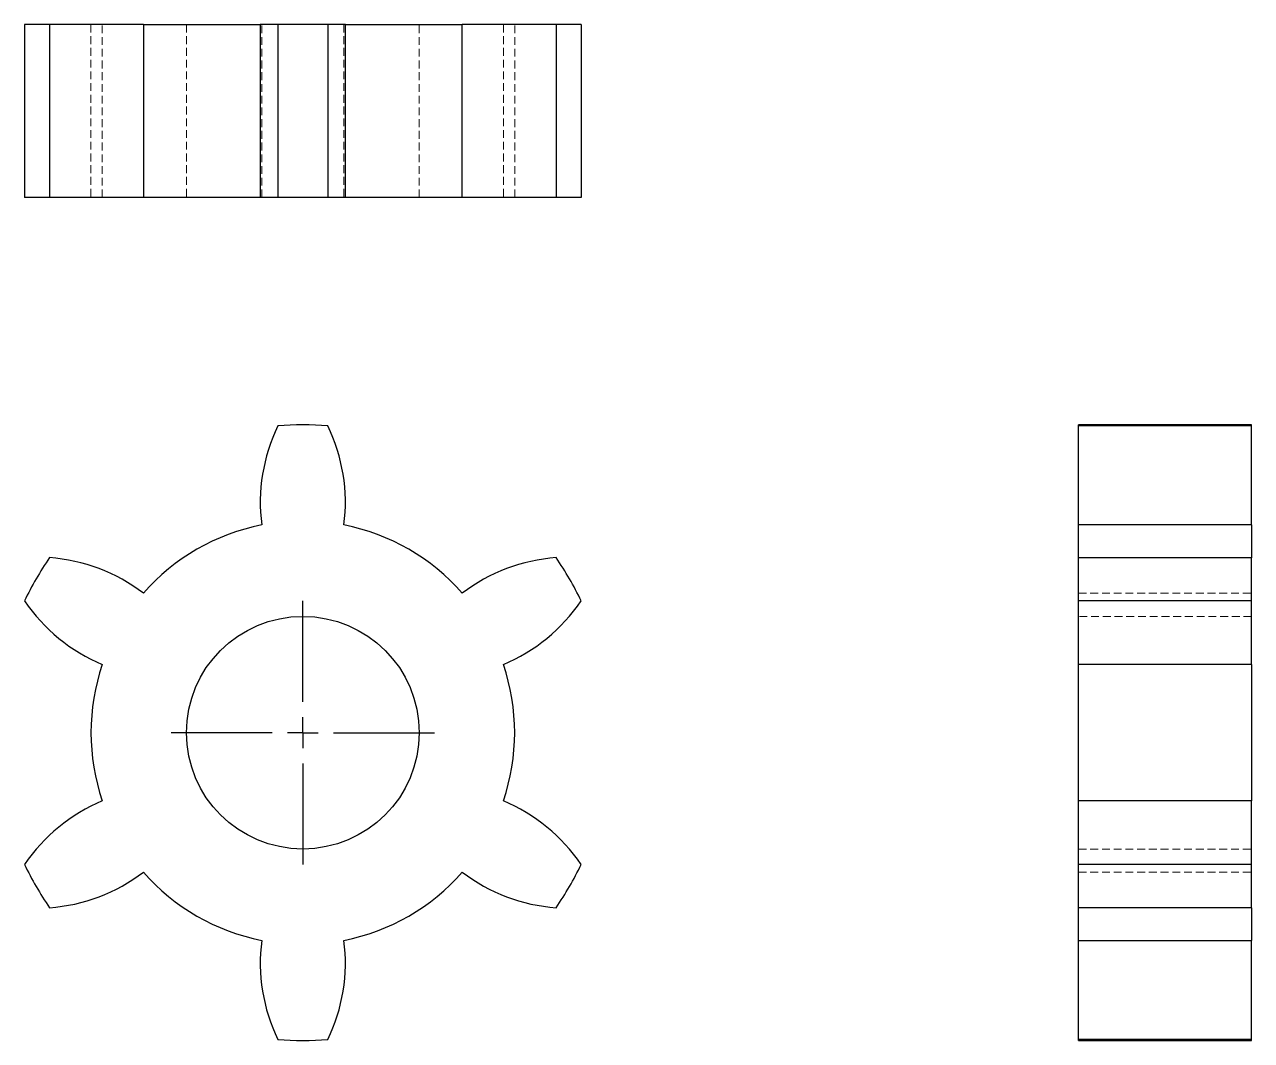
# Model space of a CAD drawing. Header units: millimetres. Extents: x 38 to 237, y 7 to 172.
import ezdxf

# ---------------------------------------------------------------- set-up
doc = ezdxf.new("R2010")
doc.units = ezdxf.units.MM
doc.linetypes.add('HIDDEN', pattern=[1.905, 1.27, -0.635])
doc.layers.add('10', color=7, linetype='Continuous')

# ---------------------------------------------------------------- blocks, each defined once
blk = doc.blocks.new('SW_CENTERMARKSYMBOL_0')
at = {"layer": '10', "color": 0}
for p, q in [((0, 5), (0, 21.4)), ((0, 0), (0, 2.5)), ((-5, 0), (-21.4, 0)), ((0, 0), (-2.5, 0)), ((0, 0), (0, -2.5)), ((0, 0), (2.5, 0)), ((5, 0), (21.4, 0)), ((0, -5), (0, -21.4))]:
    blk.add_line(p, q, dxfattribs=at)

msp = doc.modelspace()

# ---------------------------------------------------------------- linework, layer by layer
at = {"color": 7, "linetype": 'Continuous', "lineweight": 25}
for p, q in [((37.81, 172.04), (37.81, 143.96)), ((41.87, 172.04), (37.81, 172.04)), ((41.87, 172.04), (41.87, 143.96)), ((57.12, 172.04), (41.87, 172.04)), ((57.12, 172.04), (57.12, 143.96)), ((57.12, 172.04), (76.09, 172.04)), ((76.09, 172.04), (76.09, 143.96)), ((78.94, 172.04), (76.09, 172.04)), ((78.94, 172.04), (78.94, 143.96)), ((87.06, 172.04), (78.94, 172.04)), ((87.06, 172.04), (87.06, 143.96)), ((89.91, 172.04), (87.06, 172.04)), ((89.91, 143.96), (89.91, 172.04)), ((89.91, 172.04), (108.88, 172.04)), ((108.88, 143.96), (108.88, 172.04)), ((124.13, 172.04), (108.88, 172.04)), ((124.13, 172.04), (124.13, 143.96)), ((128.19, 172.04), (124.13, 172.04)), ((128.19, 172.04), (128.19, 143.96)), ((41.87, 143.96), (37.81, 143.96)), ((57.12, 143.96), (41.87, 143.96)), ((76.09, 143.96), (57.12, 143.96)), ((78.94, 143.96), (76.09, 143.96)), ((87.06, 143.96), (78.94, 143.96)), ((89.91, 143.96), (87.06, 143.96)), ((108.88, 143.96), (89.91, 143.96)), ((124.13, 143.96), (108.88, 143.96)), ((128.19, 143.96), (124.13, 143.96)), ((237.04, 107), (208.96, 107)), ((208.96, 106.83), (208.96, 107)), ((237.04, 106.83), (208.96, 106.83)), ((208.96, 90.74), (208.96, 106.83)), ((237.04, 106.83), (237.04, 107)), ((237.04, 90.74), (237.04, 106.83)), ((237.04, 90.74), (208.96, 90.74)), ((208.96, 85.43), (208.96, 90.74)), ((237.04, 90.74), (237.04, 85.43)), ((208.96, 78.4), (208.96, 85.43)), ((237.04, 85.43), (208.96, 85.43)), ((237.04, 78.4), (237.04, 85.43)), ((237.04, 78.4), (208.96, 78.4)), ((208.96, 68.09), (208.96, 78.4)), ((237.04, 68.09), (237.04, 78.4)), ((237.04, 68.09), (208.96, 68.09)), ((208.96, 45.91), (208.96, 68.09)), ((237.04, 68.09), (237.04, 45.91)), ((237.04, 45.91), (208.96, 45.91)), ((208.96, 35.6), (208.96, 45.91)), ((237.04, 35.6), (237.04, 45.91)), ((237.04, 35.6), (208.96, 35.6)), ((208.96, 28.57), (208.96, 35.6)), ((237.04, 28.57), (237.04, 35.6)), ((237.04, 28.57), (208.96, 28.57)), ((208.96, 23.26), (208.96, 28.57)), ((237.04, 28.57), (237.04, 23.26)), ((208.96, 23.26), (237.04, 23.26)), ((208.96, 7.17), (208.96, 23.26)), ((237.04, 7.17), (237.04, 23.26)), ((237.04, 7.17), (208.96, 7.17)), ((208.96, 7), (208.96, 7.17)), ((208.96, 7), (237.04, 7)), ((237.04, 7), (237.04, 7.17))]:
    msp.add_line(p, q, dxfattribs=at)
at = {"color": 7, "linetype": 'HIDDEN', "lineweight": 18}
for p, q in [((48.6, 172.04), (48.6, 143.96)), ((50.44, 143.96), (50.44, 172.04)), ((64.1, 172.04), (64.1, 143.96)), ((76.33, 143.96), (76.33, 172.04)), ((89.67, 172.04), (89.67, 143.96)), ((101.9, 143.96), (101.9, 172.04)), ((115.56, 172.04), (115.56, 143.96)), ((117.4, 143.96), (117.4, 172.04)), ((208.96, 79.65), (237.04, 79.65)), ((237.04, 75.9), (208.96, 75.9)), ((208.96, 38.1), (237.04, 38.1)), ((208.96, 34.35), (237.04, 34.35))]:
    msp.add_line(p, q, dxfattribs=at)
at = {"color": 7, "linetype": 'Continuous', "lineweight": 25}
msp.add_circle((83, 57), 18.9, dxfattribs=at)
for centre, radius, start, end in [((104.6, 94.41), 28.51, 154.1617, 187.3918), ((83, 57), 50, 85.341, 94.659), ((61.4, 94.41), 28.51, 352.6082, 25.8383), ((83, 57), 34.4, 101.1894, 138.8106), ((83, 57), 34.4, 41.1894, 78.8106), ((83, 57), 50, 145.341, 154.659), ((39.8, 57), 28.51, 52.6082, 85.8383), ((126.2, 57), 28.51, 94.1617, 127.3918), ((83, 57), 50, 25.341, 34.659), ((61.4, 94.41), 28.51, 214.1617, 247.3918), ((104.6, 94.41), 28.51, 292.6082, 325.8383), ((83, 57), 34.4, 161.1894, 198.8106), ((83, 57), 34.4, 341.1894, 18.8106), ((61.4, 19.59), 28.51, 112.6082, 145.8383), ((104.6, 19.59), 28.51, 34.1617, 67.3918), ((83, 57), 50, 205.341, 214.659), ((39.8, 57), 28.51, 274.1617, 307.3918), ((83, 57), 34.4, 221.1894, 258.8106), ((83, 57), 34.4, 281.1894, 318.8106), ((126.2, 57), 28.51, 232.6082, 265.8383), ((83, 57), 50, 325.341, 334.659), ((104.6, 19.59), 28.51, 172.6082, 205.8383), ((61.4, 19.59), 28.51, 334.1617, 7.3918), ((83, 57), 50, 265.341, 274.659)]:
    msp.add_arc(centre, radius, start, end, dxfattribs=at)

# ---------------------------------------------------------------- block references
at = {"layer": '10'}
msp.add_blockref('SW_CENTERMARKSYMBOL_0', (83, 57), dxfattribs=at)

doc.saveas('drawing.dxf')
